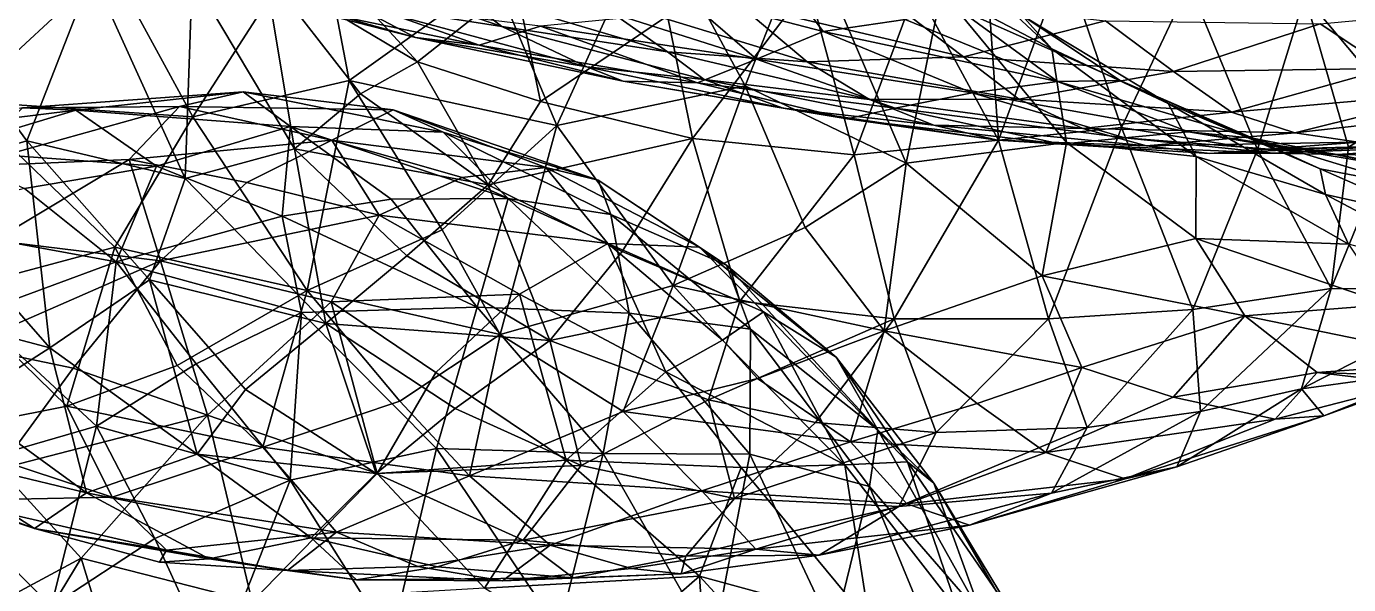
# Model space of a CAD drawing. Extents: x 373697 to 374058, y 6959904 to 6960301.
# Drawn here: x 373794.1 to 373828.75, y 6959926.58 to 6959941.2 of the extents above; entities that cross this region are included whole.
import ezdxf

# ---------------------------------------------------------------- set-up
doc = ezdxf.new("R2010")
doc.units = 0
doc.layers.add('Bht_Fk', color=7, linetype='CONTINUOUS')

msp = doc.modelspace()

# ---------------------------------------------------------------- linework, layer by layer
at = {"layer": 'Bht_Fk'}
for points in [[(373806.356, 6959942.495, 197.86), (373810.512, 6959944.126, 199.668), (373807.995, 6959938.608, 198.763)], [(373810.512, 6959944.126, 199.668), (373812.935, 6959939.646, 201.374), (373807.995, 6959938.608, 198.763)], [(373814.541, 6959943.701, 202.228), (373812.935, 6959939.646, 201.374), (373810.512, 6959944.126, 199.668)], [(373791.674, 6959944.033, 191.189), (373796.292, 6959942.817, 193.299), (373792.426, 6959939.239, 191.74)], [(373796.292, 6959942.817, 193.299), (373801.756, 6959943.955, 195.381), (373798.456, 6959938.828, 194.43)], [(373801.756, 6959943.955, 195.381), (373802.552, 6959939.786, 196.278), (373798.456, 6959938.828, 194.43)], [(373806.356, 6959942.495, 197.86), (373802.552, 6959939.786, 196.278), (373801.756, 6959943.955, 195.381)], [(373812.935, 6959939.646, 201.374), (373814.541, 6959943.701, 202.228), (373817.156, 6959937.614, 203.178)], [(373817.156, 6959937.614, 203.178), (373814.541, 6959943.701, 202.228), (373818.075, 6959942.129, 205.072)], [(373817.668, 6959943.705, 206.392), (373820.19, 6959941.483, 208.365), (373820.973, 6959940.613, 207.29)], [(373817.668, 6959943.705, 206.392), (373820.973, 6959940.613, 207.29), (373818.075, 6959942.129, 205.072)], [(373830.173, 6959938.93, 199.582), (373828.689, 6959943.144, 199.683), (373827.605, 6959942.001, 197.648)], [(373828.689, 6959943.144, 199.683), (373830.173, 6959938.93, 199.582), (373830.186, 6959942.262, 201.741)], [(373796.292, 6959942.817, 193.299), (373798.456, 6959938.828, 194.43), (373792.426, 6959939.239, 191.74)], [(373802.05, 6959942.767, 178.567), (373800.343, 6959942.656, 179.625), (373804.348, 6959940.269, 180.234)], [(373802.05, 6959942.767, 178.567), (373804.348, 6959940.269, 180.234), (373806.92, 6959942.313, 179.645)], [(373811.275, 6959942.04, 209.319), (373814.977, 6959941.064, 210.832), (373813.595, 6959942.937, 208.577)], [(373813.595, 6959942.937, 208.577), (373814.977, 6959941.064, 210.832), (373817.129, 6959941.379, 210.378)], [(373819.296, 6959942.272, 189.93), (373819.569, 6959938.22, 190.041), (373821.298, 6959942.918, 191.991)], [(373822.795, 6959938.554, 192.663), (373821.298, 6959942.918, 191.991), (373819.569, 6959938.22, 190.041)], [(373824.57, 6959942.319, 194.798), (373821.298, 6959942.918, 191.991), (373822.795, 6959938.554, 192.663)], [(373791.595, 6959941.625, 180.933), (373794.107, 6959938.207, 181.166), (373795.816, 6959942.597, 181.22)], [(373794.107, 6959938.207, 181.166), (373798.254, 6959937.213, 181.525), (373795.816, 6959942.597, 181.22)], [(373798.254, 6959937.213, 181.525), (373798.436, 6959942.486, 180.782), (373795.816, 6959942.597, 181.22)], [(373801.122, 6959937.992, 181.373), (373798.436, 6959942.486, 180.782), (373798.254, 6959937.213, 181.525)], [(373800.343, 6959942.656, 179.625), (373798.436, 6959942.486, 180.782), (373801.122, 6959937.992, 181.373)], [(373802.854, 6959939.436, 180.728), (373800.343, 6959942.656, 179.625), (373801.122, 6959937.992, 181.373)], [(373800.343, 6959942.656, 179.625), (373802.854, 6959939.436, 180.728), (373804.348, 6959940.269, 180.234)], [(373802.53, 6959942.588, 215.598), (373806.555, 6959941.195, 216.724), (373802.567, 6959941.819, 213.908)], [(373802.53, 6959942.588, 215.598), (373805.252, 6959942.208, 217.655), (373806.555, 6959941.195, 216.724)], [(373806.356, 6959942.495, 197.86), (373807.995, 6959938.608, 198.763), (373802.552, 6959939.786, 196.278)], [(373800.089, 6959942.096, 211.501), (373804.294, 6959940.913, 212.664), (373801.222, 6959941.695, 210.482)], [(373800.089, 6959942.096, 211.501), (373802.567, 6959941.819, 213.908), (373804.294, 6959940.913, 212.664)], [(373806.92, 6959942.313, 179.645), (373804.348, 6959940.269, 180.234), (373807.573, 6959939.237, 181.665)], [(373805.252, 6959942.208, 217.655), (373810.897, 6959940.535, 219.637), (373806.555, 6959941.195, 216.724)], [(373805.252, 6959942.208, 217.655), (373808.77, 6959942.041, 220.791), (373810.897, 6959940.535, 219.637)], [(373806.92, 6959942.313, 179.645), (373807.573, 6959939.237, 181.665), (373810.896, 6959941.477, 182.32)], [(373808.77, 6959942.041, 220.791), (373814.554, 6959940.273, 222.35), (373810.897, 6959940.535, 219.637)], [(373808.77, 6959942.041, 220.791), (373812.762, 6959941.786, 223.633), (373814.554, 6959940.273, 222.35)], [(373809.824, 6959941.427, 209.921), (373813.233, 6959940.343, 211.789), (373811.275, 6959942.04, 209.319)], [(373810.896, 6959941.477, 182.32), (373811.553, 6959938.262, 184.131), (373814.589, 6959942.266, 185.146)], [(373811.275, 6959942.04, 209.319), (373813.233, 6959940.343, 211.789), (373814.977, 6959941.064, 210.832)], [(373814.589, 6959942.266, 185.146), (373811.553, 6959938.262, 184.131), (373815.787, 6959937.838, 187.157)], [(373818.655, 6959940.404, 225.205), (373812.762, 6959941.786, 223.633), (373816.539, 6959942.008, 226.2)], [(373817.416, 6959942.202, 188.063), (373814.589, 6959942.266, 185.146), (373815.787, 6959937.838, 187.157)], [(373819.569, 6959938.22, 190.041), (373817.416, 6959942.202, 188.063), (373815.787, 6959937.838, 187.157)], [(373822.374, 6959941.345, 228.079), (373818.655, 6959940.404, 225.205), (373816.539, 6959942.008, 226.2)], [(373817.156, 6959937.614, 203.178), (373818.075, 6959942.129, 205.072), (373821.359, 6959938.163, 205.805)], [(373819.296, 6959942.272, 189.93), (373817.416, 6959942.202, 188.063), (373819.569, 6959938.22, 190.041)], [(373821.359, 6959938.163, 205.805), (373818.075, 6959942.129, 205.072), (373820.973, 6959940.613, 207.29)], [(373826.361, 6959937.973, 195.58), (373824.57, 6959942.319, 194.798), (373822.795, 6959938.554, 192.663)], [(373824.57, 6959942.319, 194.798), (373826.361, 6959937.973, 195.58), (373827.605, 6959942.001, 197.648)], [(373827.605, 6959942.001, 197.648), (373826.361, 6959937.973, 195.58), (373828.745, 6959938.037, 197.601)], [(373827.605, 6959942.001, 197.648), (373828.745, 6959938.037, 197.601), (373830.173, 6959938.93, 199.582)], [(373803.003, 6959941.76, 209.313), (373801.222, 6959941.695, 210.482), (373805.961, 6959940.711, 211.422)], [(373801.222, 6959941.695, 210.482), (373804.294, 6959940.913, 212.664), (373805.961, 6959940.711, 211.422)], [(373802.567, 6959941.819, 213.908), (373808.781, 6959940.138, 215.755), (373804.294, 6959940.913, 212.664)], [(373802.567, 6959941.819, 213.908), (373806.555, 6959941.195, 216.724), (373808.781, 6959940.138, 215.755)], [(373803.003, 6959941.76, 209.313), (373805.961, 6959940.711, 211.422), (373807.572, 6959941.203, 210.146)], [(373812.762, 6959941.786, 223.633), (373818.655, 6959940.404, 225.205), (373814.554, 6959940.273, 222.35)], [(373817.129, 6959941.379, 210.378), (373821.123, 6959939.757, 212.461), (373818.5, 6959941.671, 209.63)], [(373818.5, 6959941.671, 209.63), (373822.759, 6959939.785, 211.256), (373820.19, 6959941.483, 208.365)], [(373818.5, 6959941.671, 209.63), (373821.123, 6959939.757, 212.461), (373822.759, 6959939.785, 211.256)], [(373829.768, 6959940.096, 228.467), (373828.001, 6959941.268, 229.695), (373833.536, 6959941.783, 231.074)], [(373790.807, 6959937.228, 180.956), (373794.107, 6959938.207, 181.166), (373791.595, 6959941.625, 180.933)], [(373809.824, 6959941.427, 209.921), (373807.572, 6959941.203, 210.146), (373813.233, 6959940.343, 211.789)], [(373807.573, 6959939.237, 181.665), (373811.553, 6959938.262, 184.131), (373810.896, 6959941.477, 182.32)], [(373817.129, 6959941.379, 210.378), (373814.977, 6959941.064, 210.832), (373821.123, 6959939.757, 212.461)], [(373818.655, 6959940.404, 225.205), (373822.374, 6959941.345, 228.079), (373824.157, 6959940.016, 226.979)], [(373824.021, 6959939.179, 209.805), (373820.973, 6959940.613, 207.29), (373820.19, 6959941.483, 208.365)], [(373820.19, 6959941.483, 208.365), (373822.759, 6959939.785, 211.256), (373824.021, 6959939.179, 209.805)], [(373824.157, 6959940.016, 226.979), (373822.374, 6959941.345, 228.079), (373828.001, 6959941.268, 229.695)], [(373807.572, 6959941.203, 210.146), (373805.961, 6959940.711, 211.422), (373811.684, 6959939.724, 213.141)], [(373811.859, 6959939.81, 218.331), (373808.781, 6959940.138, 215.755), (373806.555, 6959941.195, 216.724)], [(373806.555, 6959941.195, 216.724), (373810.897, 6959940.535, 219.637), (373811.859, 6959939.81, 218.331)], [(373807.572, 6959941.203, 210.146), (373811.684, 6959939.724, 213.141), (373813.233, 6959940.343, 211.789)], [(373814.977, 6959941.064, 210.832), (373813.233, 6959940.343, 211.789), (373818.88, 6959939.457, 213.423)], [(373818.88, 6959939.457, 213.423), (373821.123, 6959939.757, 212.461), (373814.977, 6959941.064, 210.832)], [(373829.768, 6959940.096, 228.467), (373824.157, 6959940.016, 226.979), (373828.001, 6959941.268, 229.695)], [(373809.735, 6959939.765, 214.27), (373805.961, 6959940.711, 211.422), (373804.294, 6959940.913, 212.664)], [(373804.294, 6959940.913, 212.664), (373808.781, 6959940.138, 215.755), (373809.735, 6959939.765, 214.27)], [(373809.735, 6959939.765, 214.27), (373811.684, 6959939.724, 213.141), (373805.961, 6959940.711, 211.422)], [(373820.973, 6959940.613, 207.29), (373824.021, 6959939.179, 209.805), (373824.752, 6959937.794, 208.255)], [(373821.359, 6959938.163, 205.805), (373820.973, 6959940.613, 207.29), (373824.752, 6959937.794, 208.255)], [(373804.348, 6959940.269, 180.234), (373802.854, 6959939.436, 180.728), (373806.2, 6959937.051, 182.362)], [(373807.573, 6959939.237, 181.665), (373804.348, 6959940.269, 180.234), (373806.2, 6959937.051, 182.362)], [(373810.897, 6959940.535, 219.637), (373816.191, 6959939.288, 221.111), (373811.859, 6959939.81, 218.331)], [(373810.897, 6959940.535, 219.637), (373814.554, 6959940.273, 222.35), (373816.191, 6959939.288, 221.111)], [(373813.233, 6959940.343, 211.789), (373811.684, 6959939.724, 213.141), (373816.868, 6959939.063, 214.387)], [(373813.233, 6959940.343, 211.789), (373816.868, 6959939.063, 214.387), (373818.88, 6959939.457, 213.423)], [(373814.554, 6959940.273, 222.35), (373818.655, 6959940.404, 225.205), (373820.107, 6959939.294, 223.913)], [(373814.554, 6959940.273, 222.35), (373820.107, 6959939.294, 223.913), (373816.191, 6959939.288, 221.111)], [(373818.655, 6959940.404, 225.205), (373824.157, 6959940.016, 226.979), (373820.107, 6959939.294, 223.913)], [(373808.781, 6959940.138, 215.755), (373813.932, 6959939.061, 217.084), (373809.735, 6959939.765, 214.27)], [(373808.781, 6959940.138, 215.755), (373811.859, 6959939.81, 218.331), (373813.932, 6959939.061, 217.084)], [(373820.107, 6959939.294, 223.913), (373824.157, 6959940.016, 226.979), (373825.68, 6959938.958, 225.49)], [(373824.157, 6959940.016, 226.979), (373829.768, 6959940.096, 228.467), (373825.68, 6959938.958, 225.49)], [(373825.68, 6959938.958, 225.49), (373829.768, 6959940.096, 228.467), (373831.654, 6959939.483, 227.393)], [(373801.453, 6959934.285, 194.921), (373798.456, 6959938.828, 194.43), (373802.552, 6959939.786, 196.278)], [(373801.453, 6959934.285, 194.921), (373802.552, 6959939.786, 196.278), (373804.991, 6959935.872, 196.908)], [(373804.991, 6959935.872, 196.908), (373802.552, 6959939.786, 196.278), (373807.995, 6959938.608, 198.763)], [(373812.935, 6959939.646, 201.374), (373811.047, 6959934.417, 199.14), (373807.995, 6959938.608, 198.763)], [(373815.608, 6959938.782, 215.878), (373811.684, 6959939.724, 213.141), (373809.735, 6959939.765, 214.27)], [(373809.735, 6959939.765, 214.27), (373813.932, 6959939.061, 217.084), (373815.608, 6959938.782, 215.878)], [(373812.935, 6959939.646, 201.374), (373814.507, 6959935.934, 201.305), (373811.047, 6959934.417, 199.14)], [(373811.684, 6959939.724, 213.141), (373815.608, 6959938.782, 215.878), (373816.868, 6959939.063, 214.387)], [(373811.859, 6959939.81, 218.331), (373817.876, 6959938.614, 219.89), (373813.932, 6959939.061, 217.084)], [(373811.859, 6959939.81, 218.331), (373816.191, 6959939.288, 221.111), (373817.876, 6959938.614, 219.89)], [(373814.507, 6959935.934, 201.305), (373812.935, 6959939.646, 201.374), (373817.156, 6959937.614, 203.178)], [(373818.88, 6959939.457, 213.423), (373824.552, 6959938.44, 215.054), (373821.123, 6959939.757, 212.461)], [(373821.123, 6959939.757, 212.461), (373826.242, 6959938.271, 213.837), (373822.759, 6959939.785, 211.256)], [(373826.242, 6959938.271, 213.837), (373821.123, 6959939.757, 212.461), (373824.552, 6959938.44, 215.054)], [(373822.759, 6959939.785, 211.256), (373828, 6959937.466, 212.62), (373824.021, 6959939.179, 209.805)], [(373822.759, 6959939.785, 211.256), (373826.242, 6959938.271, 213.837), (373828, 6959937.466, 212.62)], [(373792.426, 6959939.239, 191.74), (373796.416, 6959935.416, 193.007), (373792.074, 6959934.256, 190.629)], [(373798.456, 6959938.828, 194.43), (373796.416, 6959935.416, 193.007), (373792.426, 6959939.239, 191.74)], [(373799.776, 6959939.483, 133.492), (373793.994, 6959939.064, 131.793), (373795.392, 6959939.003, 130.397)], [(373799.776, 6959939.483, 133.492), (373798.112, 6959939.105, 134.715), (373793.994, 6959939.064, 131.793)], [(373801.016, 6959938.575, 132.19), (373799.776, 6959939.483, 133.492), (373795.392, 6959939.003, 130.397)], [(373799.776, 6959939.483, 133.492), (373803.711, 6959939.012, 136.297), (373798.112, 6959939.105, 134.715)], [(373799.776, 6959939.483, 133.492), (373805.018, 6959938.432, 134.959), (373803.711, 6959939.012, 136.297)], [(373799.776, 6959939.483, 133.492), (373801.016, 6959938.575, 132.19), (373805.018, 6959938.432, 134.959)], [(373802.854, 6959939.436, 180.728), (373801.122, 6959937.992, 181.373), (373806.2, 6959937.051, 182.362)], [(373806.2, 6959937.051, 182.362), (373811.553, 6959938.262, 184.131), (373807.573, 6959939.237, 181.665)], [(373816.191, 6959939.288, 221.111), (373820.107, 6959939.294, 223.913), (373821.783, 6959938.525, 222.682)], [(373816.191, 6959939.288, 221.111), (373821.783, 6959938.525, 222.682), (373817.876, 6959938.614, 219.89)], [(373818.88, 6959939.457, 213.423), (373816.868, 6959939.063, 214.387), (373822.882, 6959938.283, 216.27)], [(373818.88, 6959939.457, 213.423), (373822.882, 6959938.283, 216.27), (373824.552, 6959938.44, 215.054)], [(373820.107, 6959939.294, 223.913), (373825.68, 6959938.958, 225.49), (373821.783, 6959938.525, 222.682)], [(373825.68, 6959938.958, 225.49), (373831.654, 6959939.483, 227.393), (373827.341, 6959938.414, 224.263)], [(373827.341, 6959938.414, 224.263), (373831.654, 6959939.483, 227.393), (373832.921, 6959939.038, 225.884)], [(373793.994, 6959939.064, 131.793), (373790.227, 6959938.373, 129.028), (373795.392, 6959939.003, 130.397)], [(373795.392, 6959939.003, 130.397), (373790.227, 6959938.373, 129.028), (373791.887, 6959937.952, 127.759)], [(373795.392, 6959939.003, 130.397), (373791.887, 6959937.952, 127.759), (373797.506, 6959937.536, 129.308)], [(373798.112, 6959939.105, 134.715), (373796.79, 6959937.711, 135.711), (373792.464, 6959937.529, 133.126)], [(373793.994, 6959939.064, 131.793), (373798.112, 6959939.105, 134.715), (373792.464, 6959937.529, 133.126)], [(373797.506, 6959937.536, 129.308), (373801.016, 6959938.575, 132.19), (373795.392, 6959939.003, 130.397)], [(373802.101, 6959938.217, 137.574), (373796.79, 6959937.711, 135.711), (373798.112, 6959939.105, 134.715)], [(373803.711, 6959939.012, 136.297), (373802.101, 6959938.217, 137.574), (373798.112, 6959939.105, 134.715)], [(373803.711, 6959939.012, 136.297), (373807.709, 6959937.506, 138.937), (373802.101, 6959938.217, 137.574)], [(373803.711, 6959939.012, 136.297), (373809.082, 6959937.177, 137.845), (373807.709, 6959937.506, 138.937)], [(373805.018, 6959938.432, 134.959), (373809.082, 6959937.177, 137.845), (373803.711, 6959939.012, 136.297)], [(373813.932, 6959939.061, 217.084), (373819.548, 6959938.223, 218.677), (373815.608, 6959938.782, 215.878)], [(373813.932, 6959939.061, 217.084), (373817.876, 6959938.614, 219.89), (373819.548, 6959938.223, 218.677)], [(373815.608, 6959938.782, 215.878), (373821.215, 6959938.119, 217.475), (373816.868, 6959939.063, 214.387)], [(373816.868, 6959939.063, 214.387), (373821.215, 6959938.119, 217.475), (373822.882, 6959938.283, 216.27)], [(373821.783, 6959938.525, 222.682), (373825.68, 6959938.958, 225.49), (373827.341, 6959938.414, 224.263)], [(373824.021, 6959939.179, 209.805), (373828.142, 6959936.8, 210.935), (373824.752, 6959937.794, 208.255)], [(373824.021, 6959939.179, 209.805), (373828, 6959937.466, 212.62), (373828.142, 6959936.8, 210.935)], [(373827.341, 6959938.414, 224.263), (373832.921, 6959939.038, 225.884), (373829.001, 6959938.171, 223.048)], [(373830.173, 6959938.93, 199.582), (373828.289, 6959934.337, 197.677), (373832.645, 6959934.302, 200.54)], [(373828.745, 6959938.037, 197.601), (373828.289, 6959934.337, 197.677), (373830.173, 6959938.93, 199.582)], [(373796.416, 6959935.416, 193.007), (373798.456, 6959938.828, 194.43), (373801.453, 6959934.285, 194.921)], [(373800.8, 6959936.228, 129.961), (373801.016, 6959938.575, 132.19), (373797.506, 6959937.536, 129.308)], [(373803.658, 6959936.674, 131.915), (373801.016, 6959938.575, 132.19), (373800.8, 6959936.228, 129.961)], [(373805.018, 6959938.432, 134.959), (373801.016, 6959938.575, 132.19), (373806.723, 6959936.69, 134.123)], [(373801.016, 6959938.575, 132.19), (373803.658, 6959936.674, 131.915), (373806.723, 6959936.69, 134.123)], [(373804.991, 6959935.872, 196.908), (373807.995, 6959938.608, 198.763), (373806.512, 6959933.127, 196.626)], [(373807.995, 6959938.608, 198.763), (373811.047, 6959934.417, 199.14), (373806.512, 6959933.127, 196.626)], [(373815.608, 6959938.782, 215.878), (373819.548, 6959938.223, 218.677), (373821.215, 6959938.119, 217.475)], [(373817.876, 6959938.614, 219.89), (373823.45, 6959938.074, 221.465), (373819.548, 6959938.223, 218.677)], [(373817.876, 6959938.614, 219.89), (373821.783, 6959938.525, 222.682), (373823.45, 6959938.074, 221.465)], [(373822.795, 6959938.554, 192.663), (373819.569, 6959938.22, 190.041), (373820.879, 6959933.541, 191.892)], [(373824.665, 6959933.785, 194.743), (373822.795, 6959938.554, 192.663), (373820.879, 6959933.541, 191.892)], [(373821.783, 6959938.525, 222.682), (373827.341, 6959938.414, 224.263), (373823.45, 6959938.074, 221.465)], [(373824.665, 6959933.785, 194.743), (373826.361, 6959937.973, 195.58), (373822.795, 6959938.554, 192.663)], [(373794.107, 6959938.207, 181.166), (373790.807, 6959937.228, 180.956), (373794.709, 6959932.78, 182.355)], [(373797.318, 6959934.559, 182.076), (373794.107, 6959938.207, 181.166), (373794.709, 6959932.78, 182.355)], [(373797.318, 6959934.559, 182.076), (373798.254, 6959937.213, 181.525), (373794.107, 6959938.207, 181.166)], [(373802.101, 6959938.217, 137.574), (373799.869, 6959937.111, 137.726), (373796.79, 6959937.711, 135.711)], [(373799.869, 6959937.111, 137.726), (373802.101, 6959938.217, 137.574), (373803.338, 6959936.257, 139.64)], [(373802.101, 6959938.217, 137.574), (373805.517, 6959937.247, 139.423), (373803.338, 6959936.257, 139.64)], [(373807.709, 6959937.506, 138.937), (373805.517, 6959937.247, 139.423), (373802.101, 6959938.217, 137.574)], [(373805.018, 6959938.432, 134.959), (373809.416, 6959936.272, 136.168), (373809.082, 6959937.177, 137.845)], [(373805.018, 6959938.432, 134.959), (373806.723, 6959936.69, 134.123), (373809.416, 6959936.272, 136.168)], [(373811.553, 6959938.262, 184.131), (373806.2, 6959937.051, 182.362), (373809.708, 6959935.305, 184.389)], [(373811.553, 6959938.262, 184.131), (373809.708, 6959935.305, 184.389), (373812.791, 6959934.007, 186.454)], [(373811.553, 6959938.262, 184.131), (373812.791, 6959934.007, 186.454), (373815.787, 6959937.838, 187.157)], [(373816.834, 6959933.538, 189.068), (373819.569, 6959938.22, 190.041), (373815.787, 6959937.838, 187.157)], [(373820.879, 6959933.541, 191.892), (373819.569, 6959938.22, 190.041), (373816.834, 6959933.538, 189.068)], [(373819.548, 6959938.223, 218.677), (373825.115, 6959937.875, 220.256), (373821.215, 6959938.119, 217.475)], [(373819.548, 6959938.223, 218.677), (373823.45, 6959938.074, 221.465), (373825.115, 6959937.875, 220.256)], [(373821.215, 6959938.119, 217.475), (373826.781, 6959937.88, 219.048), (373822.882, 6959938.283, 216.27)], [(373822.882, 6959938.283, 216.27), (373828.461, 6959937.846, 217.832), (373824.552, 6959938.44, 215.054)], [(373826.781, 6959937.88, 219.048), (373828.461, 6959937.846, 217.832), (373822.882, 6959938.283, 216.27)], [(373823.45, 6959938.074, 221.465), (373827.341, 6959938.414, 224.263), (373829.001, 6959938.171, 223.048)], [(373828.461, 6959937.846, 217.832), (373830.158, 6959937.495, 216.605), (373824.552, 6959938.44, 215.054)], [(373830.158, 6959937.495, 216.605), (373826.242, 6959938.271, 213.837), (373824.552, 6959938.44, 215.054)], [(373826.242, 6959938.271, 213.837), (373830.409, 6959937.011, 214.975), (373828, 6959937.466, 212.62)], [(373830.158, 6959937.495, 216.605), (373830.409, 6959937.011, 214.975), (373826.242, 6959938.271, 213.837)], [(373794.048, 6959936.958, 127.366), (373797.506, 6959937.536, 129.308), (373791.887, 6959937.952, 127.759)], [(373801.941, 6959933.416, 183.028), (373801.122, 6959937.992, 181.373), (373798.254, 6959937.213, 181.525)], [(373801.941, 6959933.416, 183.028), (373804.064, 6959935.187, 182.7), (373801.122, 6959937.992, 181.373)], [(373806.2, 6959937.051, 182.362), (373801.122, 6959937.992, 181.373), (373804.064, 6959935.187, 182.7)], [(373812.791, 6959934.007, 186.454), (373816.834, 6959933.538, 189.068), (373815.787, 6959937.838, 187.157)], [(373820.717, 6959934.665, 203.644), (373817.156, 6959937.614, 203.178), (373821.359, 6959938.163, 205.805)], [(373824.741, 6959935.645, 206.306), (373820.717, 6959934.665, 203.644), (373821.359, 6959938.163, 205.805)], [(373821.215, 6959938.119, 217.475), (373825.115, 6959937.875, 220.256), (373826.781, 6959937.88, 219.048)], [(373824.741, 6959935.645, 206.306), (373821.359, 6959938.163, 205.805), (373824.752, 6959937.794, 208.255)], [(373823.45, 6959938.074, 221.465), (373829.001, 6959938.171, 223.048), (373825.115, 6959937.875, 220.256)], [(373826.361, 6959937.973, 195.58), (373824.665, 6959933.785, 194.743), (373828.289, 6959934.337, 197.677)], [(373825.115, 6959937.875, 220.256), (373829.001, 6959938.171, 223.048), (373830.666, 6959938.124, 221.839)], [(373825.115, 6959937.875, 220.256), (373830.666, 6959938.124, 221.839), (373826.781, 6959937.88, 219.048)], [(373826.361, 6959937.973, 195.58), (373828.289, 6959934.337, 197.677), (373828.745, 6959938.037, 197.601)], [(373830.666, 6959938.124, 221.839), (373832.334, 6959938.101, 220.616), (373826.781, 6959937.88, 219.048)], [(373826.781, 6959937.88, 219.048), (373832.334, 6959938.101, 220.616), (373828.461, 6959937.846, 217.832)], [(373832.334, 6959938.101, 220.616), (373834.003, 6959937.742, 219.37), (373828.461, 6959937.846, 217.832)], [(373828.461, 6959937.846, 217.832), (373834.003, 6959937.742, 219.37), (373830.158, 6959937.495, 216.605)], [(373792.464, 6959937.529, 133.126), (373796.79, 6959937.711, 135.711), (373793.249, 6959935.589, 135.095)], [(373793.249, 6959935.589, 135.095), (373796.79, 6959937.711, 135.711), (373797.61, 6959935.063, 137.855)], [(373796.452, 6959935.038, 127.108), (373797.506, 6959937.536, 129.308), (373794.048, 6959936.958, 127.366)], [(373800.8, 6959936.228, 129.961), (373797.506, 6959937.536, 129.308), (373796.452, 6959935.038, 127.108)], [(373796.79, 6959937.711, 135.711), (373799.869, 6959937.111, 137.726), (373797.61, 6959935.063, 137.855)], [(373805.517, 6959937.247, 139.423), (373807.709, 6959937.506, 138.937), (373809.338, 6959935.511, 141.209)], [(373807.709, 6959937.506, 138.937), (373811.739, 6959935.422, 140.357), (373809.338, 6959935.511, 141.209)], [(373809.082, 6959937.177, 137.845), (373811.739, 6959935.422, 140.357), (373807.709, 6959937.506, 138.937)], [(373816.573, 6959933.229, 201.014), (373814.507, 6959935.934, 201.305), (373817.156, 6959937.614, 203.178)], [(373820.717, 6959934.665, 203.644), (373816.573, 6959933.229, 201.014), (373817.156, 6959937.614, 203.178)], [(373828.749, 6959935.494, 209.4), (373824.741, 6959935.645, 206.306), (373824.752, 6959937.794, 208.255)], [(373828.142, 6959936.8, 210.935), (373828.749, 6959935.494, 209.4), (373824.752, 6959937.794, 208.255)], [(373790.807, 6959937.228, 180.956), (373789.8, 6959934.083, 181.529), (373794.709, 6959932.78, 182.355)], [(373798.254, 6959937.213, 181.525), (373797.318, 6959934.559, 182.076), (373801.941, 6959933.416, 183.028)], [(373803.338, 6959936.257, 139.64), (373805.517, 6959937.247, 139.423), (373809.338, 6959935.511, 141.209)], [(373812.443, 6959934.948, 138.662), (373811.739, 6959935.422, 140.357), (373809.082, 6959937.177, 137.845)], [(373812.443, 6959934.948, 138.662), (373809.082, 6959937.177, 137.845), (373809.416, 6959936.272, 136.168)], [(373830.946, 6959936.177, 213.432), (373828.142, 6959936.8, 210.935), (373828, 6959937.466, 212.62)], [(373830.409, 6959937.011, 214.975), (373830.946, 6959936.177, 213.432), (373828, 6959937.466, 212.62)], [(373796.452, 6959935.038, 127.108), (373794.048, 6959936.958, 127.366), (373790.684, 6959936.086, 125.536)], [(373799.869, 6959937.111, 137.726), (373803.338, 6959936.257, 139.64), (373797.61, 6959935.063, 137.855)], [(373807.817, 6959932.971, 184.704), (373806.2, 6959937.051, 182.362), (373804.064, 6959935.187, 182.7)], [(373806.2, 6959937.051, 182.362), (373807.817, 6959932.971, 184.704), (373809.708, 6959935.305, 184.389)], [(373828.142, 6959936.8, 210.935), (373832.445, 6959934.529, 212.124), (373828.749, 6959935.494, 209.4)], [(373830.946, 6959936.177, 213.432), (373832.445, 6959934.529, 212.124), (373828.142, 6959936.8, 210.935)], [(373805.906, 6959933.844, 131.688), (373803.658, 6959936.674, 131.915), (373800.8, 6959936.228, 129.961)], [(373806.723, 6959936.69, 134.123), (373803.658, 6959936.674, 131.915), (373805.906, 6959933.844, 131.688)], [(373806.723, 6959936.69, 134.123), (373805.906, 6959933.844, 131.688), (373809.893, 6959933.691, 134.538)], [(373809.416, 6959936.272, 136.168), (373806.723, 6959936.69, 134.123), (373809.893, 6959933.691, 134.538)], [(373801.305, 6959933.708, 128.872), (373800.8, 6959936.228, 129.961), (373796.452, 6959935.038, 127.108)], [(373803.338, 6959936.257, 139.64), (373802.086, 6959933.982, 140.382), (373797.61, 6959935.063, 137.855)], [(373805.906, 6959933.844, 131.688), (373800.8, 6959936.228, 129.961), (373801.305, 6959933.708, 128.872)], [(373802.086, 6959933.982, 140.382), (373803.338, 6959936.257, 139.64), (373807.018, 6959934.184, 141.867)], [(373809.338, 6959935.511, 141.209), (373807.018, 6959934.184, 141.867), (373803.338, 6959936.257, 139.64)], [(373809.416, 6959936.272, 136.168), (373813.072, 6959933.269, 137.376), (373812.443, 6959934.948, 138.662)], [(373813.072, 6959933.269, 137.376), (373809.416, 6959936.272, 136.168), (373809.893, 6959933.691, 134.538)], [(373792.753, 6959933.668, 124.776), (373796.452, 6959935.038, 127.108), (373790.684, 6959936.086, 125.536)], [(373801.453, 6959934.285, 194.921), (373804.991, 6959935.872, 196.908), (373806.512, 6959933.127, 196.626)], [(373811.047, 6959934.417, 199.14), (373814.507, 6959935.934, 201.305), (373816.573, 6959933.229, 201.014)], [(373792.074, 6959934.256, 190.629), (373796.416, 6959935.416, 193.007), (373795.156, 6959931.251, 190.934)], [(373792.514, 6959932.831, 135.954), (373793.249, 6959935.589, 135.095), (373797.61, 6959935.063, 137.855)], [(373796.416, 6959935.416, 193.007), (373798.047, 6959932.318, 192.761), (373795.156, 6959931.251, 190.934)], [(373801.453, 6959934.285, 194.921), (373798.047, 6959932.318, 192.761), (373796.416, 6959935.416, 193.007)], [(373807.018, 6959934.184, 141.867), (373809.338, 6959935.511, 141.209), (373810.853, 6959932.153, 143.514)], [(373809.338, 6959935.511, 141.209), (373812.341, 6959932.985, 143.023), (373810.853, 6959932.153, 143.514)], [(373813.413, 6959933.723, 141.881), (373812.341, 6959932.985, 143.023), (373809.338, 6959935.511, 141.209)], [(373811.739, 6959935.422, 140.357), (373813.413, 6959933.723, 141.881), (373809.338, 6959935.511, 141.209)], [(373815.316, 6959932.537, 140.723), (373813.413, 6959933.723, 141.881), (373811.739, 6959935.422, 140.357)], [(373812.443, 6959934.948, 138.662), (373815.316, 6959932.537, 140.723), (373811.739, 6959935.422, 140.357)], [(373820.717, 6959934.665, 203.644), (373824.741, 6959935.645, 206.306), (373826.03, 6959933.619, 205.245)], [(373829.801, 6959933.919, 208.035), (373824.741, 6959935.645, 206.306), (373828.749, 6959935.494, 209.4)], [(373826.03, 6959933.619, 205.245), (373824.741, 6959935.645, 206.306), (373829.801, 6959933.919, 208.035)], [(373797.61, 6959935.063, 137.855), (373795.318, 6959932.247, 137.778), (373792.514, 6959932.831, 135.954)], [(373795.318, 6959932.247, 137.778), (373797.61, 6959935.063, 137.855), (373798.843, 6959931.018, 139.958)], [(373797.61, 6959935.063, 137.855), (373802.086, 6959933.982, 140.382), (373798.843, 6959931.018, 139.958)], [(373801.941, 6959933.416, 183.028), (373807.817, 6959932.971, 184.704), (373804.064, 6959935.187, 182.7)], [(373807.817, 6959932.971, 184.704), (373812.791, 6959934.007, 186.454), (373809.708, 6959935.305, 184.389)], [(373796.452, 6959935.038, 127.108), (373792.753, 6959933.668, 124.776), (373795.929, 6959930.728, 124.927)], [(373798.548, 6959932.365, 126.819), (373796.452, 6959935.038, 127.108), (373795.929, 6959930.728, 124.927)], [(373798.548, 6959932.365, 126.819), (373801.305, 6959933.708, 128.872), (373796.452, 6959935.038, 127.108)], [(373812.443, 6959934.948, 138.662), (373816.414, 6959930.632, 139.715), (373815.316, 6959932.537, 140.723)], [(373812.443, 6959934.948, 138.662), (373813.072, 6959933.269, 137.376), (373816.414, 6959930.632, 139.715)], [(373798.568, 6959929.995, 184.068), (373797.318, 6959934.559, 182.076), (373794.709, 6959932.78, 182.355)], [(373798.568, 6959929.995, 184.068), (373799.837, 6959931.693, 183.387), (373797.318, 6959934.559, 182.076)], [(373801.941, 6959933.416, 183.028), (373797.318, 6959934.559, 182.076), (373799.837, 6959931.693, 183.387)], [(373806.512, 6959933.127, 196.626), (373811.047, 6959934.417, 199.14), (373809.733, 6959931.112, 196.917)], [(373811.047, 6959934.417, 199.14), (373813.254, 6959931.975, 198.908), (373809.733, 6959931.112, 196.917)], [(373813.254, 6959931.975, 198.908), (373811.047, 6959934.417, 199.14), (373816.573, 6959933.229, 201.014)], [(373816.573, 6959933.229, 201.014), (373820.717, 6959934.665, 203.644), (373821.754, 6959932.264, 202.517)], [(373821.754, 6959932.264, 202.517), (373820.717, 6959934.665, 203.644), (373826.03, 6959933.619, 205.245)], [(373789.8, 6959934.083, 181.529), (373792.437, 6959931.335, 182.741), (373794.709, 6959932.78, 182.355)], [(373791.372, 6959930.499, 188.355), (373792.074, 6959934.256, 190.629), (373795.156, 6959931.251, 190.934)], [(373801.453, 6959934.285, 194.921), (373800.29, 6959930.182, 192.579), (373798.047, 6959932.318, 192.761)], [(373803.88, 6959931.385, 194.742), (373800.29, 6959930.182, 192.579), (373801.453, 6959934.285, 194.921)], [(373803.88, 6959931.385, 194.742), (373801.453, 6959934.285, 194.921), (373806.512, 6959933.127, 196.626)], [(373807.018, 6959934.184, 141.867), (373804.823, 6959932.131, 142.147), (373802.086, 6959933.982, 140.382)], [(373808.239, 6959929.84, 143.918), (373804.823, 6959932.131, 142.147), (373807.018, 6959934.184, 141.867)], [(373807.018, 6959934.184, 141.867), (373810.853, 6959932.153, 143.514), (373808.239, 6959929.84, 143.918)], [(373824.665, 6959933.785, 194.743), (373824.866, 6959931.11, 196.306), (373828.289, 6959934.337, 197.677)], [(373828.289, 6959934.337, 197.677), (373824.866, 6959931.11, 196.306), (373827.513, 6959931.706, 198.367)], [(373828.289, 6959934.337, 197.677), (373827.513, 6959931.706, 198.367), (373832.645, 6959934.302, 200.54)], [(373832.645, 6959934.302, 200.54), (373827.513, 6959931.706, 198.367), (373831.092, 6959932.193, 201.542)], [(373801.007, 6959929.314, 127.033), (373801.305, 6959933.708, 128.872), (373798.548, 6959932.365, 126.819)], [(373802.086, 6959933.982, 140.382), (373803.288, 6959929.486, 142.349), (373798.843, 6959931.018, 139.958)], [(373801.305, 6959933.708, 128.872), (373801.007, 6959929.314, 127.033), (373804.845, 6959930.141, 129.55)], [(373805.906, 6959933.844, 131.688), (373801.305, 6959933.708, 128.872), (373804.845, 6959930.141, 129.55)], [(373802.086, 6959933.982, 140.382), (373804.823, 6959932.131, 142.147), (373803.288, 6959929.486, 142.349)], [(373805.906, 6959933.844, 131.688), (373804.845, 6959930.141, 129.55), (373809.212, 6959930.012, 132.407)], [(373809.212, 6959930.012, 132.407), (373809.893, 6959933.691, 134.538), (373805.906, 6959933.844, 131.688)], [(373807.817, 6959932.971, 184.704), (373811.975, 6959931.42, 187.22), (373812.791, 6959934.007, 186.454)], [(373809.893, 6959933.691, 134.538), (373809.212, 6959930.012, 132.407), (373813.059, 6959929.999, 135.448)], [(373813.072, 6959933.269, 137.376), (373809.893, 6959933.691, 134.538), (373813.059, 6959929.999, 135.448)], [(373816.834, 6959933.538, 189.068), (373812.791, 6959934.007, 186.454), (373811.975, 6959931.42, 187.22)], [(373812.341, 6959932.985, 143.023), (373813.413, 6959933.723, 141.881), (373815.545, 6959929.712, 144.453)], [(373813.413, 6959933.723, 141.881), (373817.185, 6959929.796, 143.35), (373815.545, 6959929.712, 144.453)], [(373815.316, 6959932.537, 140.723), (373817.185, 6959929.796, 143.35), (373813.413, 6959933.723, 141.881)], [(373821.895, 6959930.694, 194.069), (373824.665, 6959933.785, 194.743), (373820.879, 6959933.541, 191.892)], [(373824.665, 6959933.785, 194.743), (373821.895, 6959930.694, 194.069), (373824.866, 6959931.11, 196.306)], [(373829.801, 6959933.919, 208.035), (373831.863, 6959932.419, 206.811), (373826.03, 6959933.619, 205.245)], [(373795.929, 6959930.728, 124.927), (373792.753, 6959933.668, 124.776), (373791.383, 6959929.407, 122.392)], [(373801.941, 6959933.416, 183.028), (373799.837, 6959931.693, 183.387), (373803.263, 6959929.49, 185.246)], [(373803.263, 6959929.49, 185.246), (373805.334, 6959931.191, 184.789), (373801.941, 6959933.416, 183.028)], [(373805.334, 6959931.191, 184.789), (373807.817, 6959932.971, 184.704), (373801.941, 6959933.416, 183.028)], [(373816.834, 6959933.538, 189.068), (373811.975, 6959931.42, 187.22), (373814.78, 6959930.826, 189.042)], [(373816.834, 6959933.538, 189.068), (373814.78, 6959930.826, 189.042), (373817.936, 6959930.559, 191.21)], [(373820.879, 6959933.541, 191.892), (373816.834, 6959933.538, 189.068), (373817.936, 6959930.559, 191.21)], [(373821.895, 6959930.694, 194.069), (373820.879, 6959933.541, 191.892), (373817.936, 6959930.559, 191.21)], [(373824.153, 6959931.493, 202.573), (373821.754, 6959932.264, 202.517), (373826.03, 6959933.619, 205.245)], [(373827.924, 6959932.138, 204.189), (373824.153, 6959931.493, 202.573), (373826.03, 6959933.619, 205.245)], [(373831.863, 6959932.419, 206.811), (373827.924, 6959932.138, 204.189), (373826.03, 6959933.619, 205.245)], [(373803.88, 6959931.385, 194.742), (373806.512, 6959933.127, 196.626), (373805.709, 6959929.426, 194.21)], [(373806.512, 6959933.127, 196.626), (373809.733, 6959931.112, 196.917), (373805.709, 6959929.426, 194.21)], [(373812.341, 6959932.985, 143.023), (373815.545, 6959929.712, 144.453), (373810.853, 6959932.153, 143.514)], [(373816.195, 6959929.145, 138.229), (373813.072, 6959933.269, 137.376), (373813.059, 6959929.999, 135.448)], [(373816.414, 6959930.632, 139.715), (373813.072, 6959933.269, 137.376), (373816.195, 6959929.145, 138.229)], [(373816.573, 6959933.229, 201.014), (373815.693, 6959930.323, 198.66), (373813.254, 6959931.975, 198.908)], [(373815.693, 6959930.323, 198.66), (373816.573, 6959933.229, 201.014), (373819.011, 6959931.322, 200.766)], [(373816.573, 6959933.229, 201.014), (373821.754, 6959932.264, 202.517), (373819.011, 6959931.322, 200.766)], [(373792.437, 6959931.335, 182.741), (373795.673, 6959928.985, 184.438), (373794.709, 6959932.78, 182.355)], [(373793.394, 6959929.612, 137.44), (373792.514, 6959932.831, 135.954), (373795.318, 6959932.247, 137.778)], [(373795.673, 6959928.985, 184.438), (373798.568, 6959929.995, 184.068), (373794.709, 6959932.78, 182.355)], [(373807.817, 6959932.971, 184.704), (373805.334, 6959931.191, 184.789), (373808.639, 6959929.701, 186.769)], [(373807.817, 6959932.971, 184.704), (373808.639, 6959929.701, 186.769), (373811.975, 6959931.42, 187.22)], [(373795.156, 6959931.251, 190.934), (373798.047, 6959932.318, 192.761), (373800.29, 6959930.182, 192.579)], [(373801.007, 6959929.314, 127.033), (373798.548, 6959932.365, 126.819), (373795.929, 6959930.728, 124.927)], [(373817.882, 6959929.236, 141.444), (373815.316, 6959932.537, 140.723), (373816.414, 6959930.632, 139.715)], [(373817.882, 6959929.236, 141.444), (373817.185, 6959929.796, 143.35), (373815.316, 6959932.537, 140.723)], [(373831.863, 6959932.419, 206.811), (373832.566, 6959931.976, 204.919), (373827.924, 6959932.138, 204.189)], [(373793.394, 6959929.612, 137.44), (373795.318, 6959932.247, 137.778), (373798.843, 6959931.018, 139.958)], [(373804.823, 6959932.131, 142.147), (373808.239, 6959929.84, 143.918), (373803.288, 6959929.486, 142.349)], [(373810.853, 6959932.153, 143.514), (373812.832, 6959929.648, 144.752), (373808.239, 6959929.84, 143.918)], [(373809.733, 6959931.112, 196.917), (373813.254, 6959931.975, 198.908), (373815.693, 6959930.323, 198.66)], [(373815.545, 6959929.712, 144.453), (373812.832, 6959929.648, 144.752), (373810.853, 6959932.153, 143.514)], [(373821.754, 6959932.264, 202.517), (373820.809, 6959930.042, 200.082), (373819.011, 6959931.322, 200.766)], [(373821.754, 6959932.264, 202.517), (373824.153, 6959931.493, 202.573), (373820.809, 6959930.042, 200.082)], [(373827.924, 6959932.138, 204.189), (373826.824, 6959930.909, 202.002), (373824.153, 6959931.493, 202.573)], [(373830.413, 6959931.834, 203.391), (373826.824, 6959930.909, 202.002), (373827.924, 6959932.138, 204.189)], [(373827.513, 6959931.706, 198.367), (373828.097, 6959931.001, 200.627), (373831.092, 6959932.193, 201.542)], [(373827.924, 6959932.138, 204.189), (373832.566, 6959931.976, 204.919), (373830.413, 6959931.834, 203.391)], [(373831.092, 6959932.193, 201.542), (373828.097, 6959931.001, 200.627), (373830.413, 6959931.834, 203.391)], [(373803.263, 6959929.49, 185.246), (373799.837, 6959931.693, 183.387), (373798.568, 6959929.995, 184.068)], [(373827.513, 6959931.706, 198.367), (373824.245, 6959929.667, 197.78), (373828.097, 6959931.001, 200.627)], [(373824.866, 6959931.11, 196.306), (373824.245, 6959929.667, 197.78), (373827.513, 6959931.706, 198.367)], [(373830.413, 6959931.834, 203.391), (373828.097, 6959931.001, 200.627), (373826.824, 6959930.909, 202.002)], [(373792.437, 6959931.335, 182.741), (373791.168, 6959930.064, 183.611), (373795.673, 6959928.985, 184.438)], [(373791.372, 6959930.499, 188.355), (373795.156, 6959931.251, 190.934), (373796.347, 6959928.87, 189.853)], [(373800.29, 6959930.182, 192.579), (373796.347, 6959928.87, 189.853), (373795.156, 6959931.251, 190.934)], [(373800.29, 6959930.182, 192.579), (373803.88, 6959931.385, 194.742), (373805.709, 6959929.426, 194.21)], [(373812.657, 6959928.83, 189.264), (373811.975, 6959931.42, 187.22), (373808.639, 6959929.701, 186.769)], [(373811.975, 6959931.42, 187.22), (373812.657, 6959928.83, 189.264), (373814.78, 6959930.826, 189.042)], [(373815.693, 6959930.323, 198.66), (373819.011, 6959931.322, 200.766), (373820.809, 6959930.042, 200.082)], [(373824.153, 6959931.493, 202.573), (373826.824, 6959930.909, 202.002), (373820.809, 6959930.042, 200.082)], [(373795.535, 6959927.27, 139.112), (373793.394, 6959929.612, 137.44), (373798.843, 6959931.018, 139.958)], [(373798.843, 6959931.018, 139.958), (373800.016, 6959926.128, 141.593), (373795.535, 6959927.27, 139.112)], [(373803.288, 6959929.486, 142.349), (373800.016, 6959926.128, 141.593), (373798.843, 6959931.018, 139.958)], [(373808.639, 6959929.701, 186.769), (373805.334, 6959931.191, 184.789), (373803.263, 6959929.49, 185.246)], [(373809.733, 6959931.112, 196.917), (373811.794, 6959929.034, 196.101), (373805.709, 6959929.426, 194.21)], [(373809.733, 6959931.112, 196.917), (373815.693, 6959930.323, 198.66), (373811.794, 6959929.034, 196.101)], [(373822.892, 6959929.35, 199.07), (373820.809, 6959930.042, 200.082), (373826.824, 6959930.909, 202.002)], [(373820.964, 6959928.971, 195.204), (373824.245, 6959929.667, 197.78), (373824.866, 6959931.11, 196.306)], [(373820.964, 6959928.971, 195.204), (373824.866, 6959931.11, 196.306), (373821.895, 6959930.694, 194.069)], [(373826.824, 6959930.909, 202.002), (373828.097, 6959931.001, 200.627), (373822.892, 6959929.35, 199.07)], [(373828.097, 6959931.001, 200.627), (373824.245, 6959929.667, 197.78), (373822.892, 6959929.35, 199.07)], [(373795.929, 6959930.728, 124.927), (373791.383, 6959929.407, 122.392), (373794.746, 6959926.008, 122.879)], [(373797.463, 6959927.784, 124.694), (373795.929, 6959930.728, 124.927), (373794.746, 6959926.008, 122.879)], [(373801.007, 6959929.314, 127.033), (373795.929, 6959930.728, 124.927), (373797.463, 6959927.784, 124.694)], [(373812.657, 6959928.83, 189.264), (373817.936, 6959930.559, 191.21), (373814.78, 6959930.826, 189.042)], [(373812.657, 6959928.83, 189.264), (373816.958, 6959928.621, 192.209), (373817.936, 6959930.559, 191.21)], [(373816.414, 6959930.632, 139.715), (373816.195, 6959929.145, 138.229), (373819.143, 6959925.741, 140.37)], [(373817.882, 6959929.236, 141.444), (373816.414, 6959930.632, 139.715), (373819.143, 6959925.741, 140.37)], [(373821.895, 6959930.694, 194.069), (373817.936, 6959930.559, 191.21), (373816.958, 6959928.621, 192.209)], [(373820.964, 6959928.971, 195.204), (373821.895, 6959930.694, 194.069), (373816.958, 6959928.621, 192.209)], [(373792.096, 6959928.782, 186.851), (373791.372, 6959930.499, 188.355), (373796.347, 6959928.87, 189.853)], [(373811.794, 6959929.034, 196.101), (373815.693, 6959930.323, 198.66), (373817.168, 6959928.695, 197.385)], [(373820.809, 6959930.042, 200.082), (373817.168, 6959928.695, 197.385), (373815.693, 6959930.323, 198.66)], [(373794.311, 6959928.049, 185.83), (373791.168, 6959930.064, 183.611), (373789.008, 6959930.026, 184.367)], [(373794.311, 6959928.049, 185.83), (373789.008, 6959930.026, 184.367), (373792.096, 6959928.782, 186.851)], [(373795.673, 6959928.985, 184.438), (373791.168, 6959930.064, 183.611), (373794.311, 6959928.049, 185.83)], [(373801.56, 6959927.802, 186.255), (373798.568, 6959929.995, 184.068), (373795.673, 6959928.985, 184.438)], [(373796.347, 6959928.87, 189.853), (373800.29, 6959930.182, 192.579), (373802.226, 6959927.953, 191.593)], [(373801.56, 6959927.802, 186.255), (373803.263, 6959929.49, 185.246), (373798.568, 6959929.995, 184.068)], [(373802.226, 6959927.953, 191.593), (373800.29, 6959930.182, 192.579), (373805.709, 6959929.426, 194.21)], [(373803.655, 6959925.107, 127.392), (373804.845, 6959930.141, 129.55), (373801.007, 6959929.314, 127.033)], [(373804.845, 6959930.141, 129.55), (373803.655, 6959925.107, 127.392), (373808.048, 6959925.389, 130.289)], [(373804.845, 6959930.141, 129.55), (373808.048, 6959925.389, 130.289), (373809.212, 6959930.012, 132.407)], [(373809.212, 6959930.012, 132.407), (373808.048, 6959925.389, 130.289), (373812.082, 6959924.968, 133.166)], [(373813.059, 6959929.999, 135.448), (373809.212, 6959930.012, 132.407), (373812.082, 6959924.968, 133.166)], [(373812.082, 6959924.968, 133.166), (373815.256, 6959925.318, 135.822), (373813.059, 6959929.999, 135.448)], [(373813.059, 6959929.999, 135.448), (373815.256, 6959925.318, 135.822), (373816.195, 6959929.145, 138.229)], [(373822.892, 6959929.35, 199.07), (373817.168, 6959928.695, 197.385), (373820.809, 6959930.042, 200.082)], [(373791.527, 6959925.127, 137.218), (373793.394, 6959929.612, 137.44), (373795.535, 6959927.27, 139.112)], [(373807.111, 6959927.747, 187.831), (373808.639, 6959929.701, 186.769), (373803.263, 6959929.49, 185.246)], [(373808.239, 6959929.84, 143.918), (373806.1, 6959926.482, 144.053), (373803.288, 6959929.486, 142.349)], [(373806.1, 6959926.482, 144.053), (373808.239, 6959929.84, 143.918), (373811.739, 6959926.799, 145.492)], [(373812.657, 6959928.83, 189.264), (373808.639, 6959929.701, 186.769), (373807.111, 6959927.747, 187.831)], [(373808.239, 6959929.84, 143.918), (373812.832, 6959929.648, 144.752), (373811.739, 6959926.799, 145.492)], [(373812.832, 6959929.648, 144.752), (373816.193, 6959925.583, 146.181), (373811.739, 6959926.799, 145.492)], [(373812.832, 6959929.648, 144.752), (373815.545, 6959929.712, 144.453), (373816.193, 6959925.583, 146.181)], [(373817.185, 6959929.796, 143.35), (373818.51, 6959925.912, 145.486), (373815.545, 6959929.712, 144.453)], [(373815.545, 6959929.712, 144.453), (373818.51, 6959925.912, 145.486), (373816.193, 6959925.583, 146.181)], [(373817.185, 6959929.796, 143.35), (373820.106, 6959925.554, 144.051), (373818.51, 6959925.912, 145.486)], [(373817.882, 6959929.236, 141.444), (373820.106, 6959925.554, 144.051), (373817.185, 6959929.796, 143.35)], [(373822.892, 6959929.35, 199.07), (373824.245, 6959929.667, 197.78), (373818.812, 6959928.134, 196.165)], [(373820.964, 6959928.971, 195.204), (373818.812, 6959928.134, 196.165), (373824.245, 6959929.667, 197.78)], [(373790.062, 6959924.662, 120.346), (373794.746, 6959926.008, 122.879), (373791.383, 6959929.407, 122.392)], [(373799.047, 6959924.33, 124.618), (373801.007, 6959929.314, 127.033), (373797.463, 6959927.784, 124.694)], [(373801.007, 6959929.314, 127.033), (373799.047, 6959924.33, 124.618), (373803.655, 6959925.107, 127.392)], [(373803.288, 6959929.486, 142.349), (373806.1, 6959926.482, 144.053), (373800.016, 6959926.128, 141.593)], [(373807.111, 6959927.747, 187.831), (373803.263, 6959929.49, 185.246), (373801.56, 6959927.802, 186.255)], [(373807.819, 6959927.614, 193.221), (373802.226, 6959927.953, 191.593), (373805.709, 6959929.426, 194.21)], [(373811.794, 6959929.034, 196.101), (373807.819, 6959927.614, 193.221), (373805.709, 6959929.426, 194.21)], [(373822.892, 6959929.35, 199.07), (373818.812, 6959928.134, 196.165), (373817.168, 6959928.695, 197.385)], [(373820.484, 6959924.727, 142.417), (373817.882, 6959929.236, 141.444), (373819.143, 6959925.741, 140.37)], [(373817.882, 6959929.236, 141.444), (373820.484, 6959924.727, 142.417), (373820.106, 6959925.554, 144.051)], [(373797.766, 6959927.477, 188.824), (373792.096, 6959928.782, 186.851), (373796.347, 6959928.87, 189.853)], [(373798.887, 6959927.251, 186.705), (373795.673, 6959928.985, 184.438), (373794.311, 6959928.049, 185.83)], [(373798.887, 6959927.251, 186.705), (373801.56, 6959927.802, 186.255), (373795.673, 6959928.985, 184.438)], [(373797.766, 6959927.477, 188.824), (373796.347, 6959928.87, 189.853), (373802.226, 6959927.953, 191.593)], [(373807.111, 6959927.747, 187.831), (373811.38, 6959927.324, 190.316), (373812.657, 6959928.83, 189.264)], [(373813.214, 6959927.505, 194.504), (373807.819, 6959927.614, 193.221), (373811.794, 6959929.034, 196.101)], [(373812.657, 6959928.83, 189.264), (373811.38, 6959927.324, 190.316), (373816.958, 6959928.621, 192.209)], [(373813.214, 6959927.505, 194.504), (373811.794, 6959929.034, 196.101), (373817.168, 6959928.695, 197.385)], [(373820.964, 6959928.971, 195.204), (373814.875, 6959927.346, 193.345), (373818.812, 6959928.134, 196.165)], [(373814.875, 6959927.346, 193.345), (373820.964, 6959928.971, 195.204), (373816.958, 6959928.621, 192.209)], [(373818.139, 6959924.435, 138.352), (373816.195, 6959929.145, 138.229), (373815.256, 6959925.318, 135.822)], [(373819.143, 6959925.741, 140.37), (373816.195, 6959929.145, 138.229), (373818.139, 6959924.435, 138.352)], [(373794.311, 6959928.049, 185.83), (373792.096, 6959928.782, 186.851), (373797.766, 6959927.477, 188.824)], [(373811.38, 6959927.324, 190.316), (373814.875, 6959927.346, 193.345), (373816.958, 6959928.621, 192.209)], [(373818.812, 6959928.134, 196.165), (373813.214, 6959927.505, 194.504), (373817.168, 6959928.695, 197.385)], [(373818.812, 6959928.134, 196.165), (373814.875, 6959927.346, 193.345), (373813.214, 6959927.505, 194.504)], [(373794.311, 6959928.049, 185.83), (373797.766, 6959927.477, 188.824), (373797.582, 6959927.164, 187.537)], [(373798.887, 6959927.251, 186.705), (373794.311, 6959928.049, 185.83), (373797.582, 6959927.164, 187.537)], [(373799.047, 6959924.33, 124.618), (373797.463, 6959927.784, 124.694), (373794.746, 6959926.008, 122.879)], [(373800.941, 6959926.944, 189.372), (373797.766, 6959927.477, 188.824), (373802.226, 6959927.953, 191.593)], [(373801.56, 6959927.802, 186.255), (373798.887, 6959927.251, 186.705), (373802.748, 6959926.7, 188.38)], [(373804.357, 6959927.052, 191.228), (373800.941, 6959926.944, 189.372), (373802.226, 6959927.953, 191.593)], [(373802.748, 6959926.7, 188.38), (373804.869, 6959927.044, 187.962), (373801.56, 6959927.802, 186.255)], [(373804.869, 6959927.044, 187.962), (373807.111, 6959927.747, 187.831), (373801.56, 6959927.802, 186.255)], [(373807.819, 6959927.614, 193.221), (373804.357, 6959927.052, 191.228), (373802.226, 6959927.953, 191.593)], [(373800.941, 6959926.944, 189.372), (373797.582, 6959927.164, 187.537), (373797.766, 6959927.477, 188.824)], [(373806.575, 6959926.679, 190.972), (373804.357, 6959927.052, 191.228), (373807.819, 6959927.614, 193.221)], [(373804.869, 6959927.044, 187.962), (373808.422, 6959926.758, 190.022), (373807.111, 6959927.747, 187.831)], [(373809.953, 6959926.999, 192.824), (373806.575, 6959926.679, 190.972), (373807.819, 6959927.614, 193.221)], [(373808.422, 6959926.758, 190.022), (373811.38, 6959927.324, 190.316), (373807.111, 6959927.747, 187.831)], [(373809.953, 6959926.999, 192.824), (373807.819, 6959927.614, 193.221), (373813.214, 6959927.505, 194.504)], [(373811.259, 6959926.863, 191.887), (373809.953, 6959926.999, 192.824), (373813.214, 6959927.505, 194.504)], [(373814.875, 6959927.346, 193.345), (373811.259, 6959926.863, 191.887), (373813.214, 6959927.505, 194.504)], [(373792.425, 6959922.152, 138.071), (373791.527, 6959925.127, 137.218), (373795.535, 6959927.27, 139.112)], [(373795.535, 6959927.27, 139.112), (373797.252, 6959921.647, 140.713), (373792.425, 6959922.152, 138.071)], [(373797.252, 6959921.647, 140.713), (373795.535, 6959927.27, 139.112), (373800.016, 6959926.128, 141.593)], [(373800.941, 6959926.944, 189.372), (373798.887, 6959927.251, 186.705), (373797.582, 6959927.164, 187.537)], [(373802.748, 6959926.7, 188.38), (373798.887, 6959927.251, 186.705), (373800.941, 6959926.944, 189.372)], [(373808.422, 6959926.758, 190.022), (373811.259, 6959926.863, 191.887), (373811.38, 6959927.324, 190.316)], [(373814.875, 6959927.346, 193.345), (373811.38, 6959927.324, 190.316), (373811.259, 6959926.863, 191.887)], [(373806.575, 6959926.679, 190.972), (373800.941, 6959926.944, 189.372), (373804.357, 6959927.052, 191.228)], [(373806.575, 6959926.679, 190.972), (373802.748, 6959926.7, 188.38), (373800.941, 6959926.944, 189.372)], [(373808.422, 6959926.758, 190.022), (373804.869, 6959927.044, 187.962), (373802.748, 6959926.7, 188.38)], [(373808.422, 6959926.758, 190.022), (373802.748, 6959926.7, 188.38), (373806.575, 6959926.679, 190.972)], [(373809.161, 6959924.552, 145.362), (373806.1, 6959926.482, 144.053), (373811.739, 6959926.799, 145.492)], [(373809.953, 6959926.999, 192.824), (373811.259, 6959926.863, 191.887), (373806.575, 6959926.679, 190.972)], [(373811.259, 6959926.863, 191.887), (373808.422, 6959926.758, 190.022), (373806.575, 6959926.679, 190.972)], [(373812.088, 6959921.386, 146.513), (373809.161, 6959924.552, 145.362), (373811.739, 6959926.799, 145.492)], [(373814.577, 6959923.709, 146.605), (373812.088, 6959921.386, 146.513), (373811.739, 6959926.799, 145.492)], [(373816.193, 6959925.583, 146.181), (373814.577, 6959923.709, 146.605), (373811.739, 6959926.799, 145.492)]]:
    msp.add_3dface(points, dxfattribs=at)

doc.saveas('drawing.dxf')
